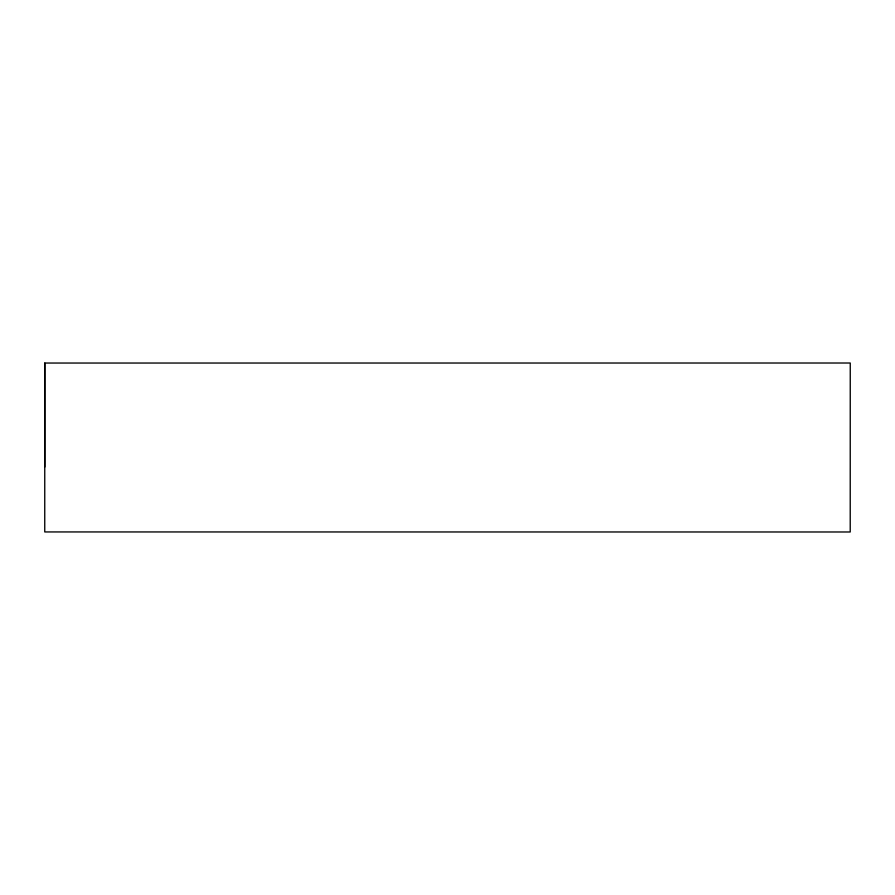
<?xml version="1.0" encoding="UTF-8"?>
<svg xmlns="http://www.w3.org/2000/svg" width="895" height="895" viewBox="0 0 895 895"><rect width="100%" height="100%" fill="white"/><g stroke="black" fill="none" stroke-linecap="round" stroke-linejoin="round"><path stroke-width="1.34" d="M44.772 363.046L44.75 531.943L850.216 531.988L850.25 363.012L44.772 363.046L44.784 467.045"/></g></svg>
